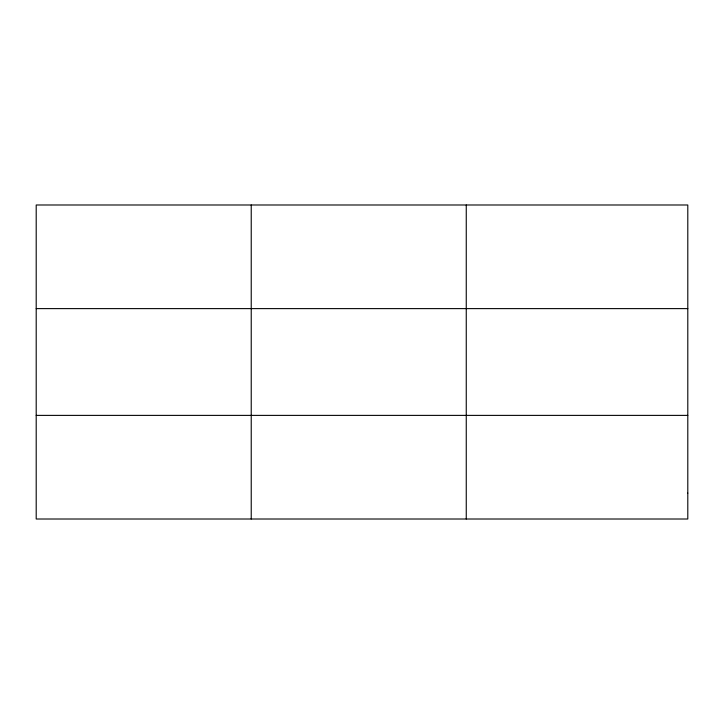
<?xml version="1.0" encoding="UTF-8"?>
<svg xmlns="http://www.w3.org/2000/svg" width="724" height="724" viewBox="0 0 724 724"><rect width="100%" height="100%" fill="white"/><g stroke="black" fill="none" stroke-linecap="round" stroke-linejoin="round"><path stroke-width="1.09" d="M251.228 519.008L251.228 204.992M466.256 519.008L466.256 204.992M36.2 308.614L687.8 308.614M36.2 415.386L687.8 415.386M687.8 493.107L687.8 519.008L36.2 519.008L36.2 204.992L687.8 204.992L687.8 493.107"/></g></svg>
